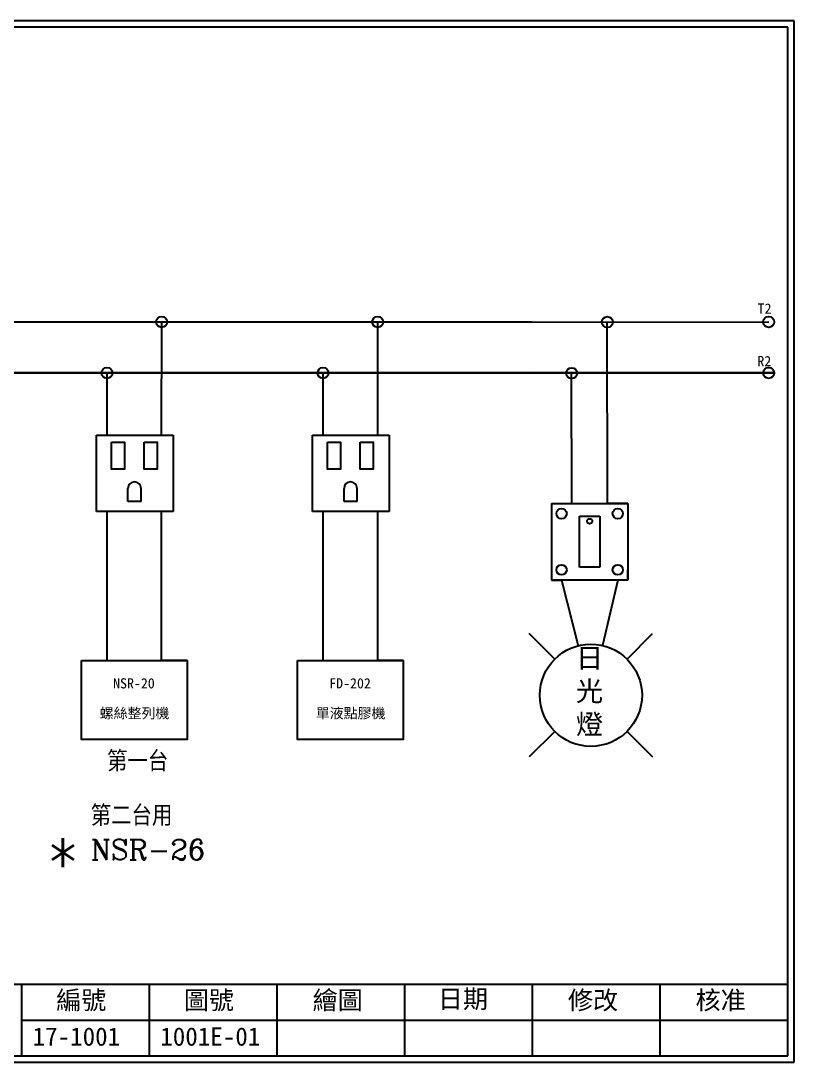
# Model space of a CAD drawing. Extents: x 10 to 297, y 3 to 207.
# Drawn here: x 145.6 to 297, y 3 to 207 of the extents above; entities that cross this region are included whole.
import ezdxf

# ---------------------------------------------------------------- set-up
doc = ezdxf.new("R2010")
doc.units = 0
doc.layers.get('0').update_dxf_attribs({"linetype": 'CONTINUOUS'})
doc.layers.add('圖框層', color=7, linetype='CONTINUOUS')
doc.layers.add('標尺寸層', color=3, linetype='CONTINUOUS')
doc.styles.add('CNS', font='romanc.shx', dxfattribs={"bigfont": 'chineset.shx'})
doc.styles.add('STSL', font='kaiu.ttf')

msp = doc.modelspace()

# ---------------------------------------------------------------- linework, layer by layer
for p, q in [((250.11, 81.95), (245.11, 86.95)), ((264.27, 81.95), (269.28, 86.95)), ((250.11, 67.79), (245.11, 62.79)), ((264.27, 67.79), (269.28, 62.79))]:
    msp.add_line(p, q)
at = {"color": 7}
for centre in [(173.13, 148), (215.45, 148), (260.41, 147.97), (292.01, 148), (162.43, 138), (204.75, 138), (253.42, 137.96), (292.01, 138)]:
    msp.add_circle(centre, 1.07, dxfattribs=at)
at = {"layer": '圖框層', "color": 7}
for p, q in [((297, 206.97), (10, 206.97)), ((297, 3), (297, 206.97)), ((295.75, 205.72), (11.25, 205.72)), ((295.75, 4.25), (295.75, 205.72)), ((11.25, 18.25), (295.75, 18.25)), ((145.75, 4.25), (145.75, 18.25)), ((170.75, 4.25), (170.75, 18.25)), ((195.75, 4.25), (195.75, 18.25)), ((220.75, 4.25), (220.75, 18.25)), ((245.75, 4.25), (245.75, 18.25)), ((270.75, 4.25), (270.75, 18.25)), ((145.75, 11.25), (295.75, 11.25)), ((11.25, 4.25), (295.75, 4.25)), ((10, 3), (297, 3))]:
    msp.add_line(p, q, dxfattribs=at)
at = {"layer": '標尺寸層', "color": 7}
for p, q in [((245.64, 147.95), (35.43, 148)), ((173.13, 125.84), (173.14, 147.97)), ((215.45, 125.84), (215.46, 147.97)), ((245.64, 147.95), (292.01, 148)), ((260.45, 112.44), (260.41, 147.97)), ((292.01, 140.15), (292.01, 140.09)), ((245.64, 137.95), (25.44, 138)), ((293.08, 138), (87.9, 138)), ((162.43, 125.84), (162.44, 137.97)), ((204.75, 125.84), (204.76, 137.97)), ((245.64, 137.95), (293.08, 138)), ((253.45, 112.44), (253.42, 137.96)), ((160.37, 125.84), (175.37, 125.84)), ((160.37, 110.84), (160.37, 125.84)), ((175.37, 125.84), (175.37, 110.84)), ((202.69, 125.84), (217.69, 125.84)), ((202.69, 110.84), (202.69, 125.84)), ((217.69, 125.84), (217.69, 110.84)), ((249.45, 112.44), (264.45, 112.44)), ((249.45, 112.44), (249.45, 97.44)), ((249.45, 112.44), (253.45, 112.44)), ((264.45, 112.44), (260.45, 112.44)), ((264.45, 112.44), (264.45, 97.44)), ((175.37, 110.84), (160.37, 110.84)), ((162.43, 81.65), (162.43, 110.84)), ((173.12, 81.65), (173.13, 110.84)), ((217.69, 110.84), (202.69, 110.84)), ((204.74, 81.65), (204.75, 110.84)), ((215.44, 81.65), (215.45, 110.84)), ((254.95, 109.94), (258.95, 109.94)), ((254.95, 99.94), (254.95, 109.94)), ((258.95, 109.94), (258.95, 99.94)), ((258.95, 99.94), (254.95, 99.94)), ((264.45, 97.44), (264.45, 99.44)), ((264.45, 97.44), (249.45, 97.44)), ((251.45, 97.44), (249.45, 97.44)), ((249.45, 97.44), (251.45, 97.44)), ((251.45, 97.44), (254.72, 84.57)), ((262.45, 97.44), (259.46, 84.62)), ((264.45, 97.44), (262.45, 97.44)), ((157.43, 81.65), (162.43, 81.65)), ((178.12, 81.65), (173.12, 81.65)), ((178.12, 81.65), (178.12, 81.65)), ((199.74, 81.65), (204.74, 81.65)), ((220.44, 81.65), (215.44, 81.65)), ((220.44, 81.65), (220.44, 81.65))]:
    msp.add_line(p, q, dxfattribs=at)
for points in [[(163.29, 124.47), (165.85, 124.47), (165.85, 119.18), (163.29, 119.18)], [(169.69, 124.47), (172.25, 124.47), (172.25, 119.18), (169.69, 119.18)], [(205.61, 124.47), (208.17, 124.47), (208.17, 119.18), (205.61, 119.18)], [(212.01, 124.47), (214.57, 124.47), (214.57, 119.18), (212.01, 119.18)], [(157.43, 81.65), (178.12, 81.65), (178.12, 66.21), (157.43, 66.21)], [(199.74, 81.65), (220.44, 81.65), (220.44, 66.21), (199.74, 66.21)]]:
    msp.add_lwpolyline(points, close=True, dxfattribs=at)
for points in [[(166.53, 112.81), (166.53, 115.37)], [(169.09, 112.81), (169.09, 115.37)], [(208.85, 112.81), (208.85, 115.37)], [(211.41, 112.81), (211.41, 115.37)], [(169.09, 112.81), (166.53, 112.81)], [(211.41, 112.81), (208.85, 112.81)]]:
    msp.add_lwpolyline(points, dxfattribs=at)
for centre, radius in [((251.45, 110.44), 1), ((262.45, 110.44), 1), ((256.95, 108.94), 0.5), ((251.45, 99.44), 1), ((262.45, 99.44), 1), ((257.19, 74.87), 10.01)]:
    msp.add_circle(centre, radius, dxfattribs=at)
for centre in [(167.81, 115.37), (210.13, 115.37)]:
    msp.add_arc(centre, 1.28, 0, 180, dxfattribs=at)

# ---------------------------------------------------------------- texts
at = {"layer": '圖框層', "color": 7, "style": 'STSL'}
for s, height, p in [('T2', 2, (289.84, 149.61)), ('R2', 2, (289.79, 139.32)), ('編號', 3.6, (152.47, 13.34)), ('圖號', 3.6, (177.47, 13.34)), ('繪圖', 3.6, (202.69, 13.34)), ('日期', 3.6, (227.22, 13.59)), ('修改', 3.6, (252.69, 13.34)), ('核准', 3.6, (277.69, 13.34)), ('17-1001', 3.6, (147.86, 6.22)), ('1001E-01', 3.6, (172.86, 6.22))]:
    msp.add_text(s, height=height, dxfattribs=at).set_placement(p)
at = {"layer": '圖框層', "color": 4, "style": 'STSL'}
for s, p in [('NSR-20', (163.62, 76.21)), ('FD-202', (205.94, 76.21)), ('螺絲整列機', (161, 70.35)), ('單液點膠機', (203.32, 70.35))]:
    msp.add_text(s, height=2, dxfattribs=at).set_placement(p)
at = {"layer": '標尺寸層', "color": 7, "insert": (256.93, 75.48), "char_height": 3.9, "width": 2.8481, "attachment_point": 5, "style": 'CNS'}
msp.add_mtext('{\\fDFKai-SB|b0|i0|c136|p65;日光燈}', dxfattribs=at)
at = {"layer": '標尺寸層', "color": 7, "attachment_point": 1, "style": 'CNS'}
for s, width, insert, char_height in [('第一台', 23.0312, (162.43, 63.94), 4), ('第二台用NSR-26', 23.0312, (159.23, 53.29), 4), ('*', 4.1286, (150.38, 49.76), 10)]:
    msp.add_mtext_dynamic_manual_height_columns(s, width=width, gutter_width=32.5, heights=[0], dxfattribs=dict(at, insert=insert, char_height=char_height))

doc.saveas('drawing.dxf')
